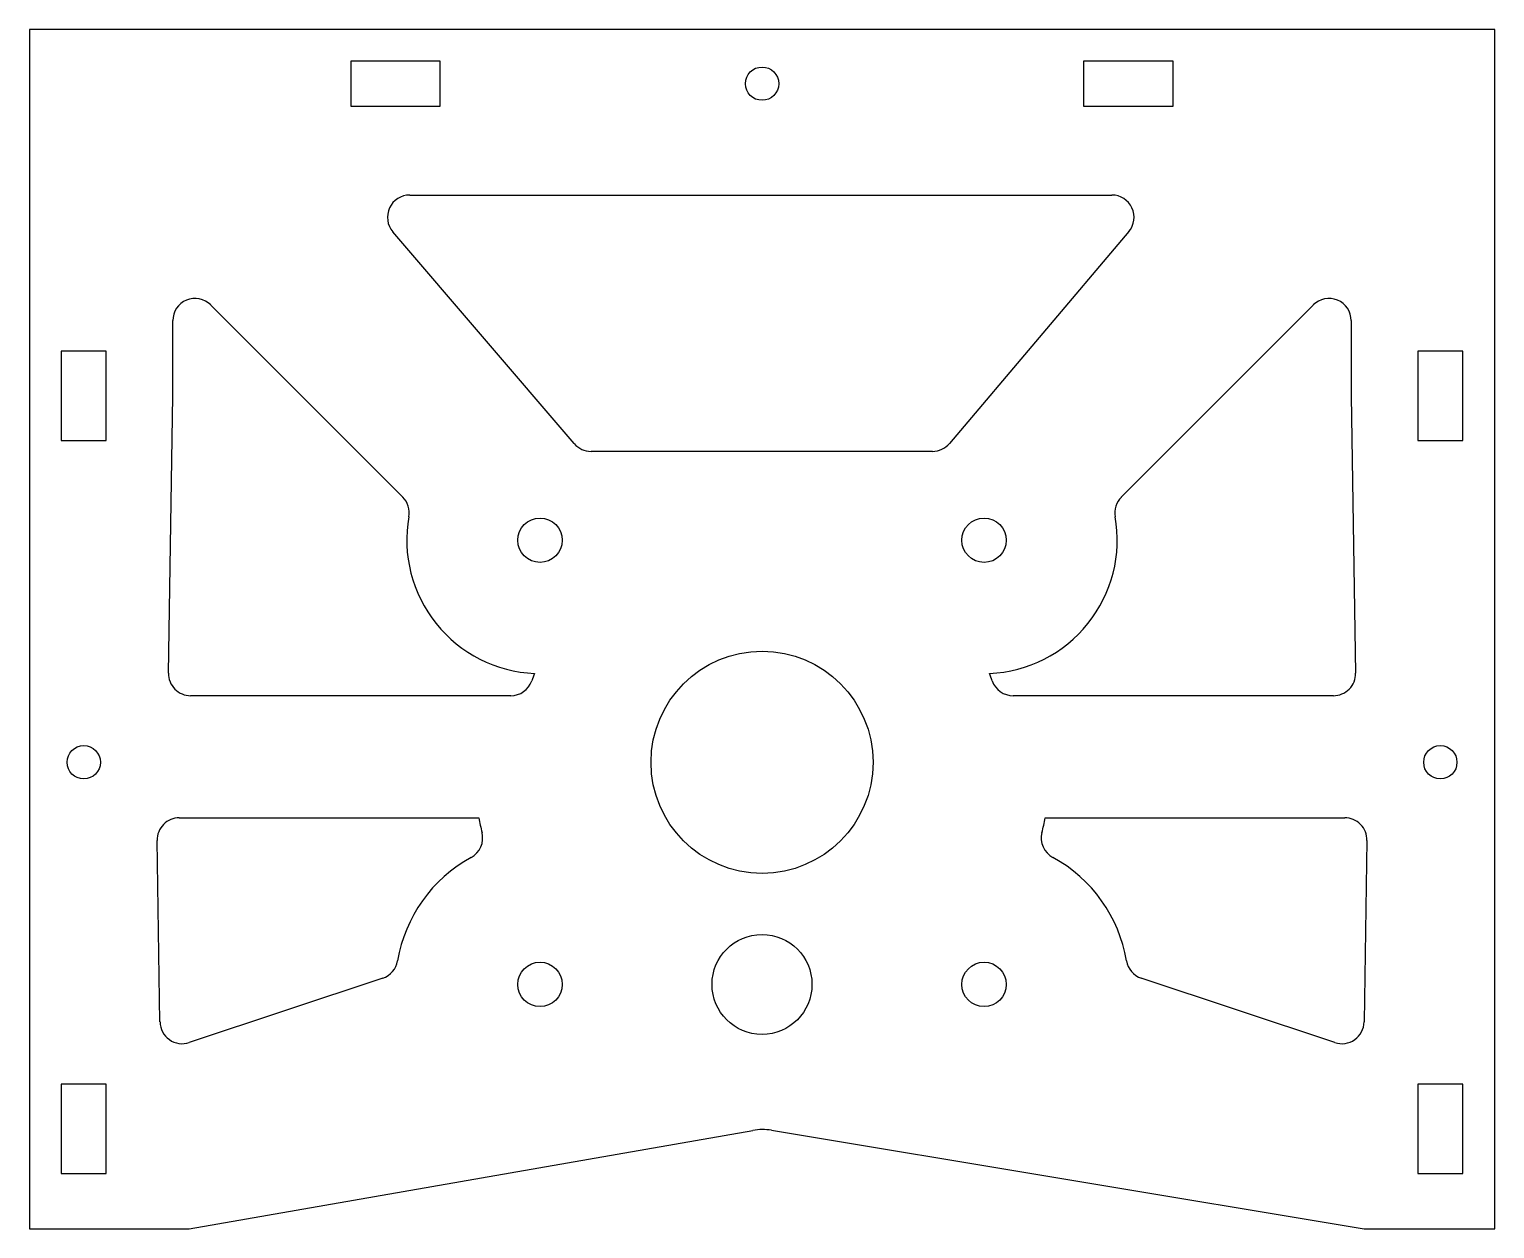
# Model space of a CAD drawing. Header units: millimetres. Extents: x -19 to 113, y -7 to 101.
import ezdxf

# ---------------------------------------------------------------- set-up
doc = ezdxf.new("R2010")
doc.units = ezdxf.units.MM

msp = doc.modelspace()

# ---------------------------------------------------------------- linework, layer by layer
at = {"color": 7, "linetype": 'Continuous', "lineweight": 25}
for p, q in [((-18.97, 101.05), (-18.97, -6.95)), ((113.03, 101.05), (-18.97, 101.05)), ((113.03, -6.95), (113.03, 101.05)), ((10, 98.18), (10, 94.13)), ((18.05, 98.18), (10, 98.18)), ((18.05, 94.13), (18.05, 98.18)), ((84.05, 98.18), (76, 98.18)), ((76, 98.18), (76, 94.13)), ((84.05, 94.13), (84.05, 98.18)), ((10, 94.13), (18.05, 94.13)), ((76, 94.13), (84.05, 94.13)), ((15.29, 86.13), (78.54, 86.13)), ((30.11, 63.75), (13.77, 82.83)), ((80.06, 82.84), (63.92, 63.76)), ((-2.63, 76.23), (14.66, 58.94)), ((79.39, 58.94), (96.69, 76.23)), ((-6.05, 68.01), (-6.05, 74.82)), ((100.1, 74.82), (100.1, 68.01)), ((-16.1, 72.08), (-16.1, 64.03)), ((-12.05, 72.08), (-16.1, 72.08)), ((-12.05, 64.03), (-12.05, 72.08)), ((110.15, 72.08), (106.1, 72.08)), ((106.1, 72.08), (106.1, 64.03)), ((110.15, 64.03), (110.15, 72.08)), ((-6.44, 43.09), (-6.05, 68.01)), ((100.1, 68.01), (100.5, 43.09)), ((-16.1, 64.03), (-12.05, 64.03)), ((106.1, 64.03), (110.15, 64.03)), ((62.39, 63.05), (31.63, 63.05)), ((24.4, 41.05), (-4.44, 41.05)), ((98.5, 41.05), (69.65, 41.05)), ((-5.46, 30.05), (21.51, 30.05)), ((72.54, 30.05), (99.52, 30.05)), ((-7.2, 11.68), (-7.46, 28.02)), ((101.52, 28.02), (101.26, 11.68)), ((12.86, 15.61), (-4.57, 9.81)), ((98.62, 9.81), (81.19, 15.61)), ((-16.1, 6.08), (-16.1, -1.97)), ((-12.05, 6.08), (-16.1, 6.08)), ((-12.05, -1.97), (-12.05, 6.08)), ((110.15, 6.08), (106.1, 6.08)), ((106.1, 6.08), (106.1, -1.97)), ((110.15, -1.97), (110.15, 6.08)), ((-4.57, -6.95), (46.19, 1.91)), ((47.87, 1.92), (101.26, -6.95)), ((-16.1, -1.97), (-12.05, -1.97)), ((106.1, -1.97), (110.15, -1.97)), ((-18.97, -6.95), (-4.57, -6.95)), ((101.26, -6.95), (113.03, -6.95))]:
    msp.add_line(p, q, dxfattribs=at)
for centre, radius in [((47.03, 96.16), 1.5), ((27.03, 55.05), 2), ((67.03, 55.05), 2), ((47.03, 35.05), 10), ((-14.07, 35.05), 1.5), ((108.13, 35.05), 1.5), ((47.03, 15.05), 4.5), ((27.03, 15.05), 2), ((67.03, 15.05), 2)]:
    msp.add_circle(centre, radius, dxfattribs=at)
for centre, radius, start, end in [((15.29, 84.13), 2, 90, 220.5833), ((78.54, 84.13), 2, 319.7537, 90), ((-4.05, 74.82), 2, 45, 180), ((98.1, 74.82), 2, 0, 135), ((31.63, 65.05), 2, 220.5833, 270), ((62.39, 65.05), 2, 270, 319.7537), ((13.25, 57.52), 2, 349.8499, 45), ((80.81, 57.52), 2, 135, 190.1501), ((27.03, 55.05), 12, 169.8499, 267.6598), ((67.03, 55.05), 12, 272.3402, 10.1501), ((-4.44, 43.05), 2, 179.0886, 270), ((24.4, 43.05), 2, 270, 340.5288), ((47.03, 35.05), 22, 158.6483, 160.5288), ((47.03, 35.05), 22, 19.4712, 21.3517), ((69.65, 43.05), 2, 199.4712, 270), ((98.5, 43.05), 2, 270, 0.9114), ((-5.46, 28.05), 2, 90, 180.9114), ((47.03, 35.05), 26, 191.0875, 194.0926), ((47.03, 35.05), 26, 345.9074, 348.9125), ((99.52, 28.05), 2, 359.0886, 90), ((19.87, 28.24), 2, 298.4996, 14.0926), ((74.18, 28.24), 2, 165.9074, 241.5004), ((27.03, 15.05), 13, 118.4996, 170.5836), ((67.03, 15.05), 13, 9.4164, 61.5004), ((12.23, 17.51), 2, 288.4017, 350.5836), ((81.83, 17.51), 2, 189.4164, 251.5983), ((-5.2, 11.71), 2, 180.9114, 288.4017), ((99.26, 11.71), 2, 251.5983, 359.0886), ((47.05, -3.02), 5, 80.5767, 99.8945)]:
    msp.add_arc(centre, radius, start, end, dxfattribs=at)

doc.saveas('drawing.dxf')
